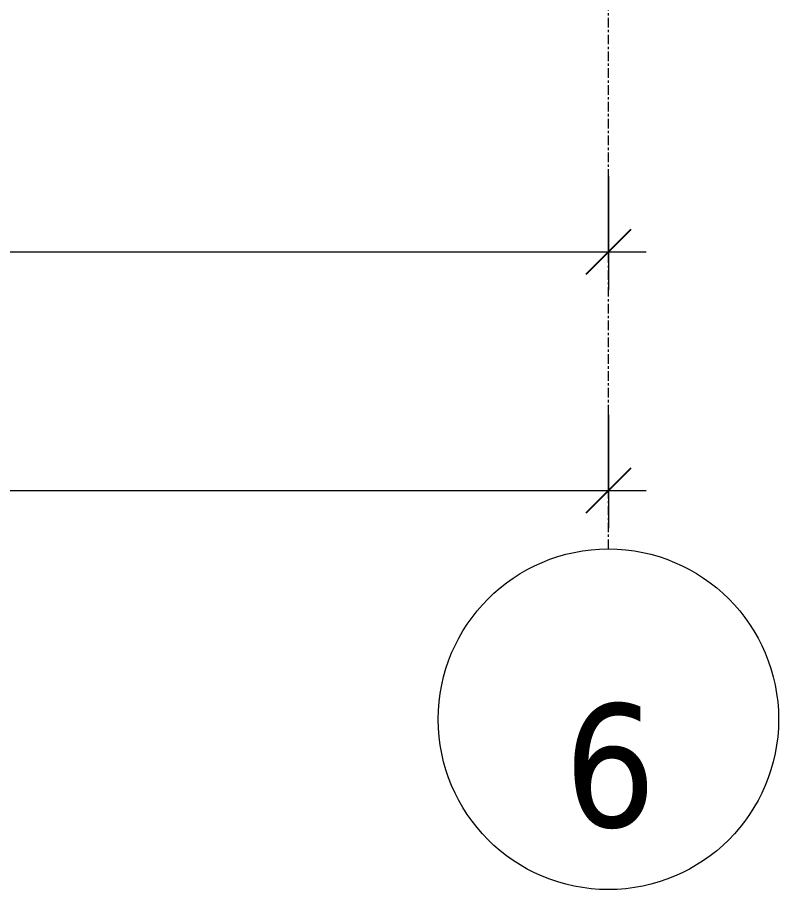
# Model space of a CAD drawing. Header units: millimetres. Extents: x 46404 to 154333, y -1327 to 55734.
# Drawn here: x 60171 to 61178, y 48938 to 50090 of the extents above; entities that cross this region are included whole.
import ezdxf

# ---------------------------------------------------------------- set-up
doc = ezdxf.new("R2010")
doc.units = ezdxf.units.MM
doc.linetypes.add('Grid Line', pattern=[22.225, 12.7, -3.175, 3.175, -3.175])
for name, color, linetype, lineweight in [('A-ANNO-DIMS', 211, 'Continuous', 9), ('A-ANNO-DIMS-50', 211, 'Continuous', 9), ('S-GRID-1', 1, 'Grid Line', 9), ('S-GRID-IDEN', 1, 'Continuous', 9)]:
    doc.layers.add(name, color=color, linetype=linetype, lineweight=lineweight)
doc.styles.add('Tahoma_B', font='tahomabd.ttf', dxfattribs={"height": 162.5})
doc.styles.add('UTM Avo', font='', dxfattribs={"width": 0.9, "height": 125})
doc.styles.get('UTM Avo').set_extended_font_data('UTM Avo')
doc.dimstyles.new('1_Dim_chi_tiet_2_5', dxfattribs={"dimscale": 304.8, "dimtxt": 124.912619, "dimasz": 0.19685, "dimexe": 0.164042, "dimexo": 0.0625, "dimgap": 0.016404, "dimtad": 1, "dimdec": 0, "dimrnd": 5, "dimzin": 0, "dimdsep": 46, "dimtxsty": 'UTM Avo', "dimblk1": 'OBLIQUE', "dimblk2": 'OBLIQUE', "dimsah": 1, "dimcen": 0.09, "dimdle": 0.164042, "dimazin": 0, "dimtfac": 1, "dimtdec": 4, "dimtix": 1, "dimtmove": 0, "dimatfit": 3, "dimfxl": 0.328084, "dimfxlon": 1, "dimtvp": 1, "dimtolj": 1, "dimtzin": 0, "dimarcsym": 2})

# ---------------------------------------------------------------- blocks, each defined once
blk = doc.blocks.new('Grid - M_Grid Head - Circle-353313-TKCS_RAMP NKT 1 - MẶT BẰNG')
at = {"layer": 'S-GRID-IDEN'}
blk.add_circle((0, 0), 4.5, dxfattribs=at)
blk = doc.blocks.new('DIMBLOCK1-TKCS_RAMP NKT 1 - MẶT BẰNG')
at = {"layer": 'A-ANNO-DIMS-50'}
for p, q in [((48852.6, 49564.8), (48852.6, 49414.8)), ((48852.6, 49464.8), (48852.6, 49564.8)), ((60952.6, 49564.8), (60952.6, 49414.8)), ((60952.6, 49464.8), (60952.6, 49564.8)), ((48802.6, 49464.8), (61002.6, 49464.8))]:
    blk.add_line(p, q, dxfattribs=at)
at = {"layer": 'A-ANNO-DIMS-50', "lineweight": 25}
for p, q in [((48852.6, 49464.8), (48882.6, 49494.8)), ((60952.6, 49464.8), (60982.6, 49494.8)), ((48852.6, 49464.8), (48822.6, 49434.8)), ((60952.6, 49464.8), (60922.6, 49434.8))]:
    blk.add_line(p, q, dxfattribs=at)
at = {"layer": 'A-ANNO-DIMS-50', "color": 0, "insert": (54688.6, 49627.2), "char_height": 125, "width": 513.53, "attachment_point": 1, "line_spacing_factor": 1.110334, "style": 'UTM Avo'}
blk.add_mtext('12100', dxfattribs=at)
blk = doc.blocks.new('_Oblique')
at = {"color": 0, "linetype": 'ByBlock', "lineweight": -2}
blk.add_line((-0.5, -0.5), (0.5, 0.5), dxfattribs=at)
blk = doc.blocks.new('DIMBLOCK4-TKCS_RAMP NKT 1 - MẶT BẰNG')
at = {"layer": 'A-ANNO-DIMS-50'}
for p, q in [((54952.6, 49880), (54952.6, 49730)), ((54952.6, 49780), (54952.6, 49880)), ((60952.6, 49880), (60952.6, 49730)), ((60952.6, 49780), (60952.6, 49880)), ((54952.6, 49780), (61002.6, 49780))]:
    blk.add_line(p, q, dxfattribs=at)
at = {"layer": 'A-ANNO-DIMS-50', "lineweight": 25}
for p, q in [((54952.6, 49780), (54982.6, 49810)), ((60952.6, 49780), (60982.6, 49810)), ((54952.6, 49780), (54922.6, 49750)), ((60952.6, 49780), (60922.6, 49750))]:
    blk.add_line(p, q, dxfattribs=at)
at = {"layer": 'A-ANNO-DIMS-50', "color": 0, "insert": (57781.4, 49942.4), "char_height": 125, "width": 410.824, "attachment_point": 1, "line_spacing_factor": 1.110334, "style": 'UTM Avo'}
blk.add_mtext('6000', dxfattribs=at)

msp = doc.modelspace()

# ---------------------------------------------------------------- linework, layer by layer
at = {"layer": 'S-GRID-1'}
msp.add_line((60952.6, 49387.5), (60952.6, 50637.5), dxfattribs=at)

# ---------------------------------------------------------------- block references
at = {"layer": 'S-GRID-IDEN', "xscale": 49.99999999999998, "yscale": 49.99999999999998, "zscale": 49.99999999999998}
msp.add_blockref('Grid - M_Grid Head - Circle-353313-TKCS_RAMP NKT 1 - MẶT BẰNG', (60952.6, 49162.5), dxfattribs=at)

# ---------------------------------------------------------------- dimensions: what is measured, and where the dimension line sits
at = {"layer": 'A-ANNO-DIMS'}
for base, p1, p2, override, picture, middle in [((60952.6, 49780), (54952.6, 49880), (60952.6, 49880), {"dimpost": '<>', "dimfxl": 6000}, 'DIMBLOCK4-TKCS_RAMP NKT 1 - MẶT BẰNG', (57952.6, 49849.7)), ((60952.6, 49464.8), (48852.6, 49564.8), (60952.6, 49564.8), {"dimpost": '<>', "dimfxl": 12099.999999}, 'DIMBLOCK1-TKCS_RAMP NKT 1 - MẶT BẰNG', (54902.6, 49534.5))]:
    dim = msp.add_linear_dim(base=base, p1=p1, p2=p2, dimstyle='1_Dim_chi_tiet_2_5', override=override, dxfattribs=at)
    dim.commit()
    dim.dimension.update_dxf_attribs({"geometry": picture, "text_midpoint": middle})

# ---------------------------------------------------------------- next in the draw order: texts
at = {"layer": 'S-GRID-IDEN', "insert": (60954.9, 49100.1), "char_height": 162.5, "width": 145.5, "attachment_point": 5, "line_spacing_factor": 0.996129, "style": 'Tahoma_B', "bg_fill": 3, "box_fill_scale": 1.25, "bg_fill_color": 256, "bg_fill_true_color": 13158600, "bg_fill_transparency": 0}
msp.add_mtext('\\pt634.99962,1269.99925,1905.0005,2540.00013,3174.99975,3809.99937,4445.00062,5080.00025,5714.99987,6349.9995,6985.00075,7620.00037,8255,8889.99962,9524.99925,10160.0005,10795.00013,11429.99975,12064.99938,12700.00063,13335.00025,13969.99988,14604.9995,15240.00075,15875.00038,16510,17144.99963,17779.99925,18415.0005,19050.00013,19684.99975,20319.99938;6', dxfattribs=at)

doc.saveas('drawing.dxf')
